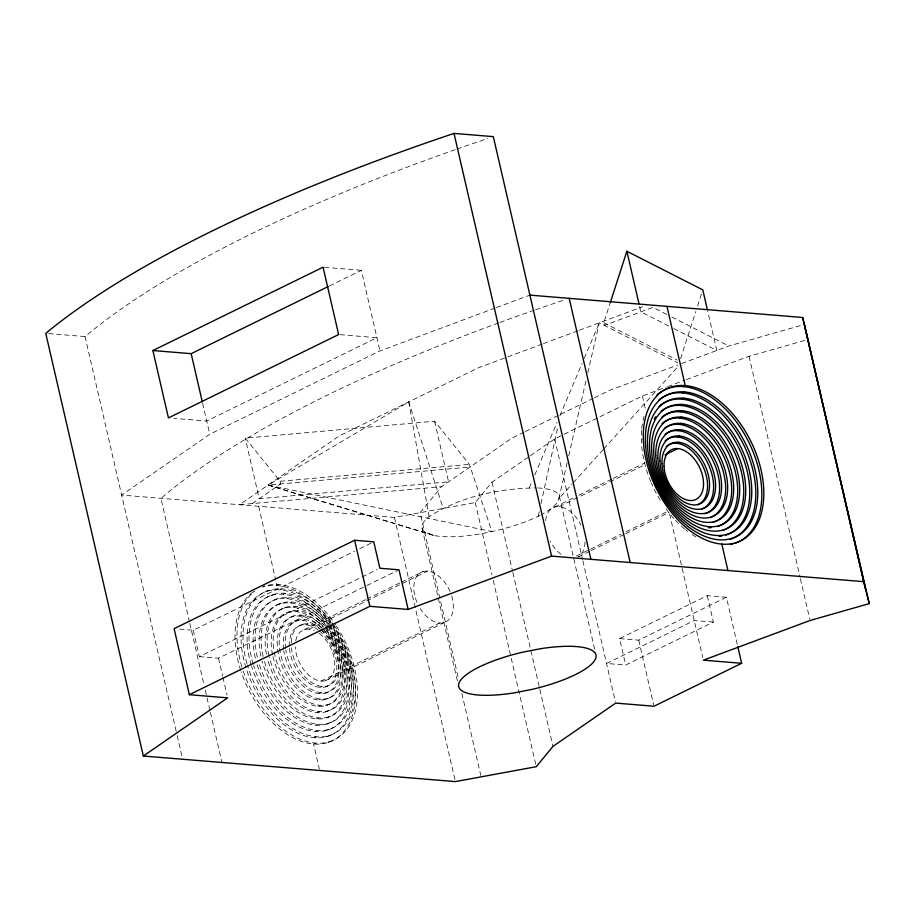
<?xml version="1.0" encoding="UTF-8"?>
<svg xmlns="http://www.w3.org/2000/svg" width="915" height="915" viewBox="0 0 915 915"><rect width="100%" height="100%" fill="white"/><g stroke="black" fill="none" stroke-linecap="round" stroke-linejoin="round"><path stroke-width="0.69" stroke-dasharray="4.58 3.43" d="M538.249 516.174L539.473 510.604M541.005 503.627L558.139 425.498M537.677 487.935A70.444 19.181 -13 0 1 559.374 496.433L558.15 501.809L552.34 507.905L542.332 514.287M567.128 462.716L558.848 498.732L572.241 483.886M568.73 455.796L586.252 379.611M587.807 372.828L599.314 322.823L677.786 362.752M666.783 314.451L652.864 307.371L604.392 325.408L603.786 322.778L610.316 302.533M680.577 358.691L695.823 311.466M697.573 306.068L701.485 293.932M529.259 488.015L532.038 481.462M534.817 474.908L557.052 422.467M559.831 415.913L582.077 363.472M584.296 358.223L599.314 322.823M524.146 432.177L511.588 438.331L441.51 486.688L420.134 512.675L458.655 679.525M495.095 308.081L379.965 350.903L209.775 434.248L121.638 495.072L394.411 517.41L475.274 502.518L491.996 482.182L529.156 456.539M573.202 482.823L602.848 449.94M603.797 448.888L678.404 366.16M252.163 503.593L280.722 483.921L280.104 481.279L245.243 438.125L434.579 421.22L469.395 464.385L491.904 531.581L268.038 485.053L408.742 401.902L443.215 508.397M530.323 455.739L554.696 438.914L642.376 395.978L666.383 387.045M540.285 515.237C520.498 525.119 498.869 530.677 477.15 534.44A70.444 19.181 -13 0 1 433.458 535.355L425.555 532.438A70.444 19.181 -13 0 1 429.124 516.678C460.234 496.628 498.183 488.679 534.817 487.901M329.377 285.995L361.368 270.325L379.965 350.903M525.404 431.56L558.07 415.57M560.586 414.335L593.24 398.334M594.498 397.728L609.573 390.339L677.649 365.028M278.949 584.582L276.982 585.543L276.01 581.38M266.894 591.296L268.873 590.324M179.58 629.108L193.259 630.229L354.562 551.23M359.687 548.726L371.204 543.087M280.184 589.912L282.163 588.94M271.069 595.551L273.036 594.59M283.387 594.27L285.366 593.297M275.232 599.817L277.199 598.845M286.589 598.627L288.568 597.667M279.395 604.072L281.363 603.111M289.803 602.996L291.771 602.024M283.558 608.338L285.526 607.377M293.006 607.354L294.985 606.382M287.722 612.604L289.689 611.632M193.259 630.229L199.356 656.65L377.3 569.507M296.208 611.712L298.187 610.751M291.885 616.859L293.852 615.898M299.422 616.081L301.39 615.109M199.356 656.65L218.502 658.217L365.726 586.115M367.007 585.486L397.728 570.445M296.048 621.125L298.016 620.153M302.625 620.439L304.603 619.478M300.212 625.391L302.179 624.419M305.827 624.796L307.806 623.836M304.375 629.646L365.554 599.691M366.824 599.062L399.969 582.832M401.239 582.215L422.913 571.601A27.69 17.305 63.9 0 1 450.191 591.845M554.582 507.116L573.705 497.76M578.806 495.255L611.941 479.025M613.21 478.408L645.086 462.796M309.041 629.165L427.579 571.109M559.248 506.635L644.652 464.809M321.028 681.092L439.566 623.035M576.336 556.057L589.077 549.812M590.358 549.194L620.942 534.211M626.043 531.718L668.11 511.119M325.694 680.6L444.233 622.555M578.452 556.823L589.923 551.207M591.193 550.578L624.339 534.349M625.608 533.731L668.945 512.503M320.284 687.382L322.252 686.422M325.9 686.799L327.879 685.827M319.529 693.684L321.508 692.712M326.117 692.998L328.085 692.026M318.786 699.975L320.765 699.014M326.323 699.197L328.302 698.225M318.043 706.277L320.021 705.305M326.541 705.385L328.508 704.424M317.299 712.568L319.278 711.607M326.747 711.584L328.725 710.623M316.556 718.87L318.523 717.898M326.964 717.783L328.943 716.811M315.812 725.16L317.779 724.2M327.17 723.982L329.148 723.01M315.057 731.462L317.036 730.49M327.387 730.181L329.366 729.209M314.314 737.753L316.293 736.792M327.604 736.369L329.572 735.408M315.549 743.083L313.571 744.055L319.346 769.08M327.81 742.568L329.789 741.607M707.261 595.665L713.357 622.086L625.688 665.022L619.581 638.601L707.261 595.665L726.407 597.232L737.524 645.395M619.581 638.601L638.727 640.168L726.407 597.232M496.433 307.589L529.911 295.133M542.16 344.074L478.373 367.807L339.122 435.998L239.536 504.725L441.51 486.688M543.487 343.582L578.04 330.738M579.378 330.235L642.559 306.742M681.618 363.552L728.809 345.996L804.445 324.47M667.71 386.553L685.049 380.102M686.387 379.611L749.053 356.301L808.254 339.454M280.104 481.279L469.395 464.385M433.458 535.355L268.038 485.053L470.013 467.027M324.493 267.306L361.368 270.325M340.048 334.673L376.923 337.692L206.721 421.037L174.102 418.361M48.552 333.575L85.049 336.56A801.746 218.296 -13 0 1 455.659 149.5M713.357 622.086L694.222 620.519L606.542 663.455L625.688 665.022M268.038 485.053L432.921 535.161M671.85 317.025L728.809 345.996M603.786 322.778L677.169 360.11M668.693 326.003L640.855 311.843L639.574 306.331M673.76 328.576L716.788 350.468L707.57 310.54M749.053 356.301L800.099 577.376M800.419 578.772L809.729 619.089M642.376 395.978L645.899 411.224M669.574 513.784L702.743 657.428M638.727 640.168L653.665 704.847M554.696 438.914L582.546 559.5M582.866 560.884L615.372 701.725M559.374 496.433L595.642 653.55M491.996 482.182L512.549 571.177M512.869 572.561L539.507 687.966M539.827 689.361L552.992 746.365M475.274 502.518L491.961 574.814M493.254 580.385L510.902 656.856M511.222 658.24L536.27 766.701M434.579 421.22L448.567 481.816L259.242 498.721L245.243 438.125M461.869 693.421L480.81 775.462M422.101 528.138L457.409 681.08M394.411 517.41L455.396 781.593M258.682 506.292L275.69 579.984M202.592 403.16L209.775 434.248M218.502 658.217L222.597 675.979M222.917 677.34L227.011 695.114M189.508 622.04L160.937 498.286A788.055 214.567 -13 0 1 498.584 322.938M189.828 623.424L203.953 684.603M205.234 690.162L210.05 711.024M210.37 712.408L221.933 762.47M85.049 336.56L176.858 734.219M177.178 735.614L182.634 759.244M408.742 401.902L429.124 516.678M499.945 322.446A788.055 214.567 -13 0 1 534.28 310.196M535.664 309.716A788.055 214.567 -13 0 1 564.99 299.754M457.043 149.019A801.746 218.296 -13 0 1 487.695 138.508M332.099 623.584A84.535 52.83 63.9 0 1 333.392 740.235A84.535 52.83 63.9 0 1 241.148 671.782M240.725 670.478A84.535 52.83 63.9 0 1 254.027 591.25M331.31 622.475A84.535 52.83 63.9 0 0 262.731 587.03L264.709 586.058A84.535 52.83 63.9 0 1 335.611 624.854M336.365 625.997A84.535 52.83 63.9 0 1 333.426 740.224A84.535 52.83 63.9 0 1 242.281 668.213M241.88 666.909A84.535 52.83 63.9 0 1 254.862 591.09M332.888 627.267A78.85 49.273 63.9 0 1 318.306 737.879A78.85 49.273 63.9 0 1 241.411 629.371A78.85 49.273 63.9 0 1 329.766 622.852M334.101 625.185A78.85 49.273 63.9 0 1 333.186 734.024A78.85 49.273 63.9 0 1 247.347 664.919M246.97 663.627A78.85 49.273 63.9 0 1 265.27 591.708A78.85 49.273 63.9 0 1 333.323 624.076M329.823 625.414A73.166 45.716 63.9 0 1 332.122 728.214A73.166 45.716 63.9 0 1 251.602 666.497M251.213 665.205A73.166 45.716 63.9 0 1 266.322 597.518A73.166 45.716 63.9 0 1 329.023 624.339M331.79 624.442A73.166 45.716 63.9 0 1 334.101 727.242A73.166 45.716 63.9 0 1 253.581 665.525M253.181 664.233A73.166 45.716 63.9 0 1 268.301 596.557A73.166 45.716 63.9 0 1 330.99 623.367M327.81 625.22A67.481 42.17 63.9 0 1 332.088 721.878A67.481 42.17 63.9 0 1 257.058 664.507M255.354 658.148A67.481 42.17 63.9 0 1 271.789 601.166A67.481 42.17 63.9 0 1 326.918 624.099M257.332 657.176A67.481 42.17 63.9 0 1 311.866 606.874A67.481 42.17 63.9 0 1 340.838 715.576A67.481 42.17 63.9 0 1 259.025 663.547M260.889 656.124A61.797 38.613 63.9 0 1 312.324 612.284A61.797 38.613 63.9 0 1 336.789 711.87A61.797 38.613 63.9 0 1 262.159 661.27M329 625.723A61.797 38.613 63.9 0 1 333.071 715.084A61.797 38.613 63.9 0 1 264.126 660.31M263.165 656.524A61.797 38.613 63.9 0 1 277.943 604.483A61.797 38.613 63.9 0 1 328.108 624.613M325.34 627.072A56.112 35.067 63.9 0 1 330.887 709.8A56.112 35.067 63.9 0 1 267.649 659.338M266.448 654.111A56.112 35.067 63.9 0 1 280.15 609.733A56.112 35.067 63.9 0 1 323.521 624.968M269.01 655.872A56.112 35.067 63.9 0 1 315.366 614.766A56.112 35.067 63.9 0 1 337.132 705.74A56.112 35.067 63.9 0 1 269.307 657.119M326.346 630.744A50.428 31.51 63.9 0 1 329.103 704.378A50.428 31.51 63.9 0 1 272.864 656.192M272.567 654.831A50.428 31.51 63.9 0 1 283.936 614.24A50.428 31.51 63.9 0 1 322.709 626.535M325.614 626.581A50.428 31.51 63.9 0 1 328.805 704.333A50.428 31.51 63.9 0 1 273.23 643.943A50.428 31.51 63.9 0 1 324.676 625.574M323.75 630.126A44.743 27.965 63.9 0 1 326.907 699.003A44.743 27.965 63.9 0 1 277.325 646.505A44.743 27.965 63.9 0 1 321.874 628.136M325.729 629.154A44.743 27.965 63.9 0 1 328.885 698.031A44.743 27.965 63.9 0 1 279.304 645.544A44.743 27.965 63.9 0 1 323.853 627.175M451.655 595.894A27.69 17.305 63.9 0 1 445.079 622.246A27.69 17.305 63.9 0 1 420.271 608.727M416.943 602.31A27.69 17.305 63.9 0 1 422.913 571.601M321.016 629.783A39.059 24.408 63.9 0 1 329.045 691.729A39.059 24.408 63.9 0 1 283.764 650.805M283.581 649.444A39.059 24.408 63.9 0 1 320.033 628.88M322.995 628.822A39.059 24.408 63.9 0 1 331.024 690.756A39.059 24.408 63.9 0 1 285.743 649.833M285.549 648.483A39.059 24.408 63.9 0 1 322.011 627.919M319.141 630.698A33.375 20.862 63.9 0 1 336.606 671.393A33.375 20.862 63.9 0 1 312.427 685.038A33.375 20.862 63.9 0 1 289.357 647.5M289.277 646.196A33.375 20.862 63.9 0 1 318.134 629.92M321.119 629.726A33.375 20.862 63.9 0 1 338.63 670.032A33.375 20.862 63.9 0 1 315.103 684.409A33.375 20.862 63.9 0 1 291.45 647.854M291.256 642.685A33.375 20.862 63.9 0 1 320.113 628.96M319.244 633.409A27.69 17.305 63.9 0 1 334.615 667.493A27.69 17.305 63.9 0 1 314.222 678.999A27.69 17.305 63.9 0 1 295.305 646.916M295.739 640.809A27.69 17.305 63.9 0 1 314.108 630.446M561.032 554.307A27.69 17.305 63.9 0 1 550.155 541.108M545.615 520.624A27.69 17.305 63.9 0 1 559.911 506.704A27.69 17.305 63.9 0 1 580.876 525.164M584.982 542.08A27.69 17.305 63.9 0 1 577.983 557.166M695.88 536.899A84.535 52.83 63.9 0 1 689.876 532.976M687.68 531.352A84.535 52.83 63.9 0 1 685.644 529.762M684.637 528.927A84.535 52.83 63.9 0 1 674.824 519.571M673.886 518.553A84.535 52.83 63.9 0 1 664.736 507.059M660.253 500.231A84.535 52.83 63.9 0 1 651.354 483.063M650.828 481.805A84.535 52.83 63.9 0 1 641.609 429.821M641.735 428.506A84.535 52.83 63.9 0 1 644.023 416.542"/><path stroke-width="1.37" d="M610.316 302.533L626.867 251.248L702.8 289.883L707.249 309.156M590.896 559.317L493.311 136.632L454.012 133.407A815.471 222.036 -13 0 0 45.75 333.346L143.335 756.03L227.641 697.848L189.359 694.702L174.113 628.662L354.62 540.262L373.766 541.829L379.862 568.249L399.009 569.816L408.159 609.447L551.596 556.103L863.657 581.654L869.25 603.637L810.05 620.484L703.372 660.161L741.653 663.295L737.845 646.779M152.885 350.537L323.075 267.191L338.63 334.558L168.44 417.903L152.885 350.537L191.166 353.67L328.096 286.612M683.265 386.588L685.244 385.615L666.944 306.365M682.521 392.878L684.5 391.917M681.778 399.18L683.745 398.208M681.023 405.471L683.002 404.51M680.28 411.773L682.258 410.801M679.536 418.063L681.515 417.103M678.793 424.366L680.771 423.393M678.049 430.656L680.028 429.695M677.306 436.958L679.273 435.986M676.551 443.249L678.53 442.288M665.045 454.824L677.786 448.579M189.359 694.702L369.866 606.313L408.159 609.447M741.653 663.295L653.973 706.231L615.692 703.097L552.992 746.365L536.27 766.701L455.396 781.593L143.335 756.03M529.911 295.133L802.672 317.482L869.25 603.637M804.445 324.47L865.441 588.654M802.672 317.482L863.657 581.654M721.832 544.128L727.928 570.537M626.867 251.248L638.945 303.574M569.199 298.359L630.195 562.542M454.012 133.407L551.596 556.103M354.62 540.262L369.866 606.313M191.166 353.67L202.284 401.788M732.892 543.968A84.535 52.83 63.9 0 1 730.41 544.551M657.004 394.845A84.535 52.83 63.9 0 1 747.109 438.88A84.535 52.83 63.9 0 1 735.408 543.167M659.017 399.752A78.85 49.273 63.9 0 1 743.014 443.478A78.85 49.273 63.9 0 1 729.941 539.347M721.844 536.03A73.166 45.716 63.9 0 1 719.11 536.373M659.04 406.329A73.166 45.716 63.9 0 1 737.467 445.285A73.166 45.716 63.9 0 1 725.767 535.081M654.236 418.99A67.481 42.17 63.9 0 1 655.746 416.782M661.133 411.178A67.481 42.17 63.9 0 1 732.4 447.995A67.481 42.17 63.9 0 1 722.907 530.38M711.081 527.703A61.797 38.613 63.9 0 1 708.393 527.726M662.06 417A61.797 38.613 63.9 0 1 727.78 451.61A61.797 38.613 63.9 0 1 717.44 526.56M662.105 423.553A56.112 35.067 63.9 0 1 722.255 453.428A56.112 35.067 63.9 0 1 713.277 522.293M664.199 428.414A50.428 31.51 63.9 0 1 717.177 456.139A50.428 31.51 63.9 0 1 710.406 517.581M665.102 434.259A44.743 27.965 63.9 0 1 712.545 459.719A44.743 27.965 63.9 0 1 704.95 513.773M665.171 440.778A39.059 24.408 63.9 0 1 706.563 460.668A39.059 24.408 63.9 0 1 701.988 509.083M666.189 446.52A33.375 20.862 63.9 0 1 701.45 463.322A33.375 20.862 63.9 0 1 697.905 504.771M540.902 648.644L522.991 652.109A70.444 19.181 -13 0 0 458.712 684.077A70.444 19.181 -13 0 0 513.75 692.952L531.661 689.475A70.444 19.181 -13 0 0 595.939 657.519A70.444 19.181 -13 0 0 540.902 648.644M643.325 439.818A84.535 52.83 63.9 0 0 736.072 542.641A84.535 52.83 63.9 0 0 731.211 412.15A84.535 52.83 63.9 0 0 643.325 439.818M645.407 442.471A78.85 49.273 63.9 0 0 731.909 538.375A78.85 49.273 63.9 0 0 727.368 416.668A78.85 49.273 63.9 0 0 645.407 442.471M647.477 445.113A73.166 45.716 63.9 0 0 727.745 534.12A73.166 45.716 63.9 0 0 723.536 421.175A73.166 45.716 63.9 0 0 647.477 445.113M649.547 447.767A67.481 42.17 63.9 0 0 723.582 529.854A67.481 42.17 63.9 0 0 719.705 425.692A67.481 42.17 63.9 0 0 649.547 447.767M651.617 450.42A61.797 38.613 63.9 0 0 719.419 525.587A61.797 38.613 63.9 0 0 715.862 430.199A61.797 38.613 63.9 0 0 651.617 450.42M653.699 453.074A56.112 35.067 63.9 0 0 715.256 521.333A56.112 35.067 63.9 0 0 712.03 434.716A56.112 35.067 63.9 0 0 653.699 453.074M655.769 455.727A50.428 31.51 63.9 0 0 711.092 517.067A50.428 31.51 63.9 0 0 708.187 439.223A50.428 31.51 63.9 0 0 655.769 455.727M657.839 458.381A44.743 27.965 63.9 0 0 706.929 512.812A44.743 27.965 63.9 0 0 704.356 443.741A44.743 27.965 63.9 0 0 657.839 458.381M659.909 461.034A39.059 24.408 63.9 0 0 702.766 508.546A39.059 24.408 63.9 0 0 700.513 448.247A39.059 24.408 63.9 0 0 659.909 461.034M661.98 463.688A33.375 20.862 63.9 0 0 698.602 504.279A33.375 20.862 63.9 0 0 696.681 452.765A33.375 20.862 63.9 0 0 661.98 463.688M664.061 466.341A27.69 17.305 63.9 0 0 694.439 500.025A27.69 17.305 63.9 0 0 692.849 457.271A27.69 17.305 63.9 0 0 664.061 466.341"/></g></svg>
